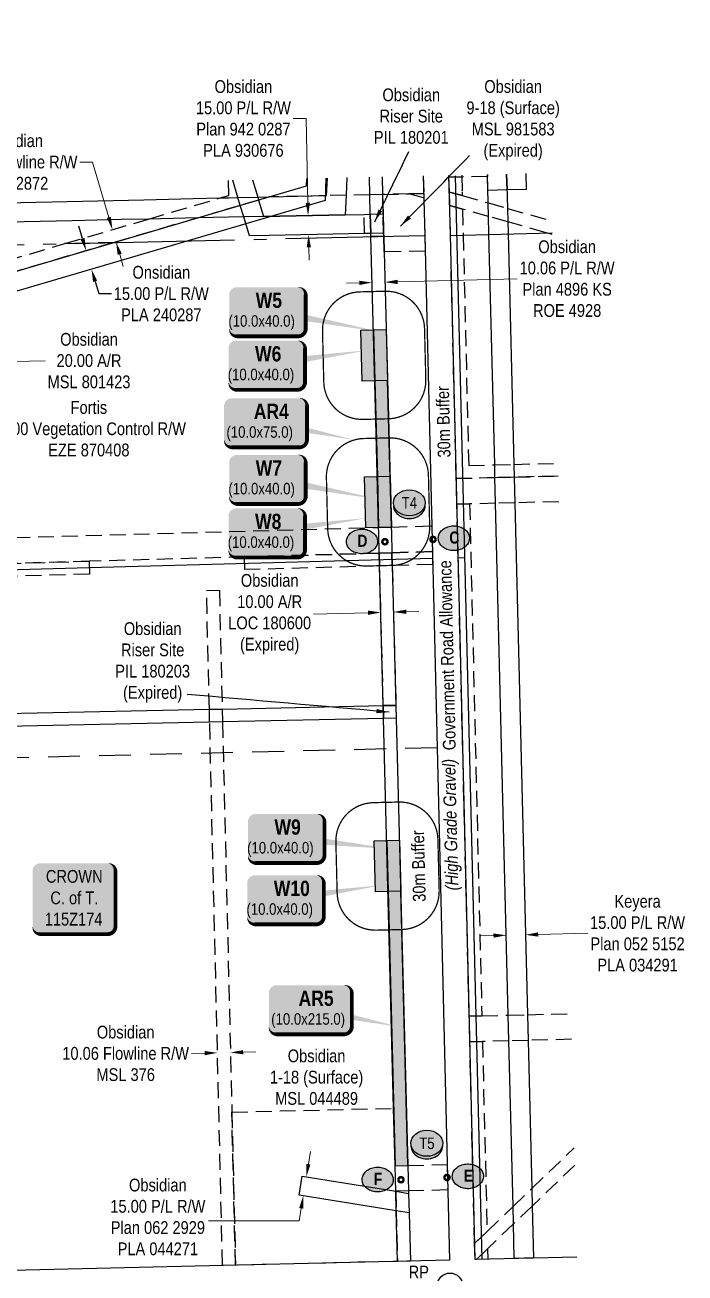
# Model space of a CAD drawing. Extents: x 612833 to 618292, y 5897289 to 5901614.
# Drawn here: x 613579 to 614097, y 5898271 to 5899249 of the extents above; entities that cross this region are included whole.
import ezdxf
from ezdxf.enums import TextEntityAlignment as Align

# ---------------------------------------------------------------- set-up
doc = ezdxf.new("R2010")
doc.units = 0
doc.header["$LTSCALE"] = 5
doc.header["$PDSIZE"] = 0.5
for name, pattern in [('foc-ACCESSROAD', [3.75, 2.5, -1.25]), ('foc-EZE', [3.75, 2.5, -1.25]), ('foc-FLOWLINE', [3.75, 2.5, -1.25]), ('foc-LSD', [8, 5, -3]), ('foc-QUARTERLINE', [33, 25, -3, 2, -3])]:
    doc.linetypes.add(name, pattern=pattern)
doc.layers.get('Defpoints').update_dxf_attribs({"color": 9})
for name, color, linetype in [('35', 37, 'Continuous'), ('AS-OWNER', 7, 'Continuous'), ('AS-POWER', 104, 'foc-POWER'), ('C-AR', 13, 'foc-ACCESSROAD'), ('C-EZE', 13, 'foc-FLOWLINE'), ('C-FLOWLINE', 13, 'foc-FLOWLINE'), ('C-RW', 13, 'Continuous'), ('C-WS', 13, 'foc-ACCESSROAD'), ('CG-NOTES', 7, 'Continuous'), ('F-EZE', 190, 'foc-FLOWLINE'), ('F-RW', 190, 'Continuous'), ('L-ROAD-T', 7, 'Continuous'), ('L-SEC', 7, 'Continuous'), ('L-SECQ', 8, 'foc-QUARTERLINE'), ('L-SECTION-LSD', 7, 'foc-LSD'), ('P-BUFFER OUTLINE 30m', 40, 'foc-EZE'), ('P-BUFFER-T', 40, 'Continuous'), ('P-CROSSINGS', 250, 'Continuous'), ('P-TEMP-BLOCKS', 250, 'Continuous'), ('P-TEMP-H', 41, 'Continuous'), ('P-TEMP_WORKSPACE', 46, 'Continuous'), ('P-WORKAREA', 113, 'Continuous'), ('P-WORKAREA-H', 111, 'Continuous')]:
    doc.layers.add(name, color=color, linetype=linetype)
for name, color, linetype, lineweight in [('C-AR-T', 13, 'Continuous', 9), ('C-RW-T', 13, 'Continuous', 9), ('C-WS-T', 13, 'Continuous', 9), ('F-EZE-T', 190, 'Continuous', 9), ('F-RW-T', 190, 'Continuous', 9), ('T-TEXT', 48, 'Continuous', 18)]:
    doc.layers.add(name, color=color, linetype=linetype, lineweight=lineweight)
doc.styles.add('80', font='ARIALN.TTF', dxfattribs={"height": 10})
doc.styles.add('80CG', font='ARIALN.TTF', dxfattribs={"height": 10})
doc.styles.add('80L', font='ARIALN.TTF', dxfattribs={"height": 10})
doc.styles.add('80LS', font='ARIALNI.TTF', dxfattribs={"height": 10})
doc.styles.add('BOLD', font='ARIALNB.TTF')
doc.styles.add('foc-LtypeFont', font='ARIALN.TTF', dxfattribs={"height": 7.35})
doc.linetypes.add('foc-POWER', pattern='A,6,-1,["P",foc-LtypeFont,S=0.2,R=0,X=-0.625,Y=-0.75],-1.24,4', length=12.24)
doc.dimstyles.new('Compass 5 000', dxfattribs={"dimscale": 5, "dimtxt": 9, "dimasz": 2, "dimexe": 0.2, "dimexo": 0.0625, "dimgap": 0.5, "dimtad": 0, "dimtih": 1, "dimtoh": 1, "dimzin": 0, "dimdsep": 46, "dimtxsty": '80CG', "dimcen": 0.1, "dimse1": 1, "dimse2": 1, "dimclrd": 256, "dimclrt": 256, "dimaunit": 1, "dimadec": 4, "dimazin": 0, "dimtfac": 0.06, "dimtofl": 0, "dimtmove": 0, "dimatfit": 1, "dimfxl": 0.2, "dimtolj": 1, "dimtzin": 0, "dimlwd": -1, "dimarcsym": 0})

# ---------------------------------------------------------------- blocks, each defined once
blk = doc.blocks.new('*D425')
at = {"layer": 'C-AR-T', "transparency": 16777216}
for p, q in [((613848.07, 5898788.45), (613805.21, 5898787.32)), ((613877.95, 5898789.25), (613887.95, 5898789.51))]:
    blk.add_line(p, q, dxfattribs=at)
for points in [[(613848.03, 5898790.12), (613848.12, 5898786.79), (613858.07, 5898788.72)], [(613877.91, 5898790.91), (613877.99, 5898787.58), (613867.95, 5898788.98)]]:
    blk.add_solid(points, dxfattribs=at)
at = {"layer": 'Defpoints', "color": 0, "transparency": 16777216}
for p in [(613858.07, 5898788.72), (613858.55, 5898770.53), (613868.43, 5898770.79)]:
    blk.add_point(p, dxfattribs=at)
at = {"layer": 'C-AR-T', "transparency": 16777216, "insert": (613770.92, 5898787.32), "char_height": 10, "attachment_point": 5, "style": '80CG'}
blk.add_mtext('\\A1;Obsidian\\P10.00 A/R\\PLOC 180600\\P(Expired)', dxfattribs=at)
blk = doc.blocks.new('*D434')
at = {"layer": 'Defpoints', "color": 0, "transparency": 16777216}
for p in [(613956.37, 5898535.58), (613956.81, 5898517.9), (613971.83, 5898518.27)]:
    blk.add_point(p, dxfattribs=at)
at = {"layer": 'F-RW-T', "transparency": 16777216}
for p, q in [((613946.37, 5898535.33), (613936.38, 5898535.08)), ((613981.39, 5898536.2), (614020.22, 5898537.17))]:
    blk.add_line(p, q, dxfattribs=at)
for points in [[(613946.33, 5898537), (613946.42, 5898533.67), (613956.37, 5898535.58)], [(613981.34, 5898537.87), (613981.43, 5898534.54), (613971.39, 5898535.95)]]:
    blk.add_solid(points, dxfattribs=at)
at = {"layer": 'F-RW-T', "transparency": 16777216, "insert": (614059.31, 5898537.17), "char_height": 10, "attachment_point": 5, "style": '80CG'}
blk.add_mtext('\\A1;Keyera\\P15.00 P/L R/W\\PPlan 052 5152\\PPLA 034291', dxfattribs=at)
blk = doc.blocks.new('*D441')
at = {"layer": 'C-RW-T', "transparency": 16777216}
for p, q in [((613799.42, 5899175.91), (613789.42, 5899175.91)), ((613800.85, 5899109.83), (613799.42, 5899175.91)), ((613801.6, 5899074.84), (613801.82, 5899064.85))]:
    blk.add_line(p, q, dxfattribs=at)
for points in [[(613802.51, 5899109.87), (613799.18, 5899109.79), (613801.06, 5899099.83)], [(613803.27, 5899074.88), (613799.94, 5899074.81), (613801.39, 5899084.84)]]:
    blk.add_solid(points, dxfattribs=at)
at = {"layer": 'Defpoints', "color": 0, "transparency": 16777216}
for p in [(613784.68, 5899099.48), (613785, 5899084.49), (613801.39, 5899084.84)]:
    blk.add_point(p, dxfattribs=at)
at = {"layer": 'C-RW-T', "transparency": 16777216, "insert": (613750.33, 5899175.91), "char_height": 10, "attachment_point": 5, "style": '80CG'}
blk.add_mtext('\\A1;Obsidian\\P15.00 P/L R/W\\PPlan 942 0287 \\PPLA 930676', dxfattribs=at)
blk = doc.blocks.new('*D459')
at = {"layer": 'C-WS-T', "transparency": 16777216}
for p, q in [((613720, 5898443.2), (613709.51, 5898442.95)), ((613750.12, 5898443.91), (613760.12, 5898444.15))]:
    blk.add_line(p, q, dxfattribs=at)
for points in [[(613719.96, 5898444.86), (613720.04, 5898441.53), (613729.99, 5898443.43)], [(613750.08, 5898445.58), (613750.16, 5898442.25), (613740.12, 5898443.67)]]:
    blk.add_solid(points, dxfattribs=at)
at = {"layer": 'Defpoints', "color": 0, "transparency": 16777216}
for p in [(613727.05, 5898567.97), (613737.17, 5898568.21), (613729.99, 5898443.43)]:
    blk.add_point(p, dxfattribs=at)
at = {"layer": 'C-WS-T', "transparency": 16777216, "insert": (613658.02, 5898442.95), "char_height": 10, "attachment_point": 5, "style": '80CG'}
blk.add_mtext('\\A1;Obsidian\\P10.06 Flowline R/W\\PMSL 376', dxfattribs=at)
blk = doc.blocks.new('*D462')
at = {"layer": 'C-WS-T', "transparency": 16777216}
for p, q in [((613632.1, 5899141.78), (613622.1, 5899141.78)), ((613644.85, 5899098.41), (613632.1, 5899141.78)), ((613653.33, 5899069.57), (613656.15, 5899059.97))]:
    blk.add_line(p, q, dxfattribs=at)
for points in [[(613646.45, 5899098.88), (613643.25, 5899097.94), (613647.67, 5899088.82)], [(613654.93, 5899070.04), (613651.73, 5899069.1), (613650.51, 5899079.16)]]:
    blk.add_solid(points, dxfattribs=at)
at = {"layer": 'Defpoints', "color": 0, "transparency": 16777216}
for p in [(613647.67, 5899088.82), (613248.07, 5898971.32), (613250.91, 5898961.66)]:
    blk.add_point(p, dxfattribs=at)
at = {"layer": 'C-WS-T', "transparency": 16777216, "insert": (613570.61, 5899141.78), "char_height": 10, "attachment_point": 5, "style": '80CG'}
blk.add_mtext('\\A1;Obsidian\\P10.06 Flowline R/W\\PROE 2872', dxfattribs=at)
blk = doc.blocks.new('*D463')
at = {"layer": 'Defpoints', "color": 0, "transparency": 16777216}
for p in [(613521.3, 5898930.29), (613531.26, 5898932.23), (613531.3, 5898930.51)]:
    blk.add_point(p, dxfattribs=at)
at = {"layer": 'F-EZE-T', "transparency": 16777216}
for p, q in [((613511.26, 5898931.8), (613501.26, 5898931.59)), ((613541.26, 5898932.45), (613551.26, 5898932.66))]:
    blk.add_line(p, q, dxfattribs=at)
for points in [[(613511.23, 5898933.47), (613511.3, 5898930.14), (613521.26, 5898932.02)], [(613541.23, 5898934.11), (613541.3, 5898930.78), (613531.26, 5898932.23)]]:
    blk.add_solid(points, dxfattribs=at)
at = {"layer": 'F-EZE-T', "transparency": 16777216, "insert": (613629.19, 5898932.66), "char_height": 10, "attachment_point": 5, "style": '80CG'}
blk.add_mtext('\\A1;Fortis\\P10.00 Vegetation Control R/W\\PEZE 870408', dxfattribs=at)
blk = doc.blocks.new('*D464')
at = {"layer": 'C-WS-T', "transparency": 16777216}
for p, q in [((613530.13, 5898984.69), (613595.02, 5898986.08)), ((613490.01, 5898983.83), (613480.01, 5898983.61))]:
    blk.add_line(p, q, dxfattribs=at)
for points in [[(613489.97, 5898985.49), (613490.05, 5898982.16), (613500.01, 5898984.04)], [(613530.1, 5898986.35), (613530.17, 5898983.02), (613520.14, 5898984.47)]]:
    blk.add_solid(points, dxfattribs=at)
at = {"layer": 'Defpoints', "color": 0, "transparency": 16777216}
for p in [(613499.75, 5898996.13), (613519.88, 5898996.56), (613520.14, 5898984.47)]:
    blk.add_point(p, dxfattribs=at)
at = {"layer": 'C-WS-T', "transparency": 16777216, "insert": (613629.3, 5898986.08), "char_height": 10, "attachment_point": 5, "style": '80CG'}
blk.add_mtext('\\A1;Obsidian\\P20.00 A/R\\PMSL 801423', dxfattribs=at)
blk = doc.blocks.new('*D466')
at = {"layer": 'C-RW-T', "transparency": 16777216}
for p, q in [((613841.22, 5899047.07), (613831.22, 5899046.81)), ((613871.16, 5899047.86), (613965.01, 5899050.35))]:
    blk.add_line(p, q, dxfattribs=at)
for points in [[(613841.18, 5899048.74), (613841.26, 5899045.4), (613851.22, 5899047.34)], [(613871.11, 5899049.53), (613871.2, 5899046.2), (613861.16, 5899047.6)]]:
    blk.add_solid(points, dxfattribs=at)
at = {"layer": 'Defpoints', "color": 0, "transparency": 16777216}
for p in [(613851.22, 5899047.34), (613855.16, 5898898.6), (613865.1, 5898898.86)]:
    blk.add_point(p, dxfattribs=at)
at = {"layer": 'C-RW-T', "transparency": 16777216, "insert": (614004.1, 5899050.35), "char_height": 10, "attachment_point": 5, "style": '80CG'}
blk.add_mtext('\\A1;Obsidian\\P10.06 P/L R/W\\PPlan 4896 KS\\PROE 4928', dxfattribs=at)
blk = doc.blocks.new('*U495')
h = blk.add_hatch(color=111)
edge = h.paths.add_edge_path()
edge.add_line((-26.5, -20), (26.5, -20))
edge.add_arc((26.5, -14), 6, 270, 360)
edge.add_line((32.5, -14), (32.5, 12.5))
edge.add_arc((26.5, 12.5), 6, 0, 90)
edge.add_line((26.5, 18.5), (-26.5, 18.5))
edge.add_arc((-26.5, 12.5), 6, 90, 180)
edge.add_line((-32.5, 12.5), (-32.5, -14))
edge.add_arc((-26.5, -14), 6, 180, 270)
at = {"color": 250, "flags": 128}
blk.add_lwpolyline([(-26.5, -20, 3, 3, 0), (26.5, -20, 3, 3, 0.414214), (32.5, -14, 3, 3, 0), (32.5, 12.5, 3, 0, 0.414214), (26.5, 18.5, 0, 0, 0), (-26.5, 18.5, 0, 0, 0.414214), (-32.5, 12.5, 0, 0, 0), (-32.5, -14, 0, 3, 0.414214)], format="xyseb", close=True, dxfattribs=at)
at = {"flags": 128}
blk.add_lwpolyline([(69.65, -14.17, 0, 7.5, 0), (0, 0, 0, 0, 0)], format="xyseb", dxfattribs=at)
at = {"color": 250}
for tag, p, height, style in [('TEMP_AREA_W1_001', (-9.21, 2.24), 12, 'BOLD'), ('ENTER_TEXT_001', (-30.66, -12.47), 9, '80')]:
    blk.add_attdef(tag, p, '', height=height, dxfattribs=dict(at, style=style))
blk = doc.blocks.new('*U503')
h = blk.add_hatch(color=191)
edge = h.paths.add_edge_path()
edge.add_line((-24, -20), (24, -20))
edge.add_arc((24, -14), 6, 270, 360)
edge.add_line((30, -14), (30, 12.5))
edge.add_arc((24, 12.5), 6, 0, 90)
edge.add_line((24, 18.5), (-24, 18.5))
edge.add_arc((-24, 12.5), 6, 90, 180)
edge.add_line((-30, 12.5), (-30, -14))
edge.add_arc((-24, -14), 6, 180, 270)
at = {"color": 250, "flags": 128}
blk.add_lwpolyline([(-24, -20, 3, 3, 0), (24, -20, 3, 3, 0.414214), (30, -14, 3, 3, 0), (30, 12.5, 3, 0, 0.414214), (24, 18.5, 0, 0, 0), (-24, 18.5, 0, 0, 0.414214), (-30, 12.5, 0, 0, 0), (-30, -14, 0, 3, 0.414214)], format="xyseb", close=True, dxfattribs=at)
at = {"flags": 128}
blk.add_lwpolyline([(78.5, 10.96, 0, 7.5, 0), (0, 0, 0, 0, 0)], format="xyseb", dxfattribs=at)
at = {"color": 250}
for tag, p, height, style in [('TEMP_AREA_W1_001', (-9.21, 2.24), 12, 'BOLD'), ('ENTER_TEXT_001', (-30.66, -12.47), 9, '80')]:
    blk.add_attdef(tag, p, '', height=height, dxfattribs=dict(at, style=style))
blk = doc.blocks.new('*U502')
h = blk.add_hatch(color=111)
edge = h.paths.add_edge_path()
edge.add_line((-24, -20), (24, -20))
edge.add_arc((24, -14), 6, 270, 360)
edge.add_line((30, -14), (30, 12.5))
edge.add_arc((24, 12.5), 6, 0, 90)
edge.add_line((24, 18.5), (-24, 18.5))
edge.add_arc((-24, 12.5), 6, 90, 180)
edge.add_line((-30, 12.5), (-30, -14))
edge.add_arc((-24, -14), 6, 180, 270)
at = {"color": 250, "flags": 128}
blk.add_lwpolyline([(-24, -20, 3, 3, 0), (24, -20, 3, 3, 0.414214), (30, -14, 3, 3, 0), (30, 12.5, 3, 0, 0.414214), (24, 18.5, 0, 0, 0), (-24, 18.5, 0, 0, 0.414214), (-30, 12.5, 0, 0, 0), (-30, -14, 0, 3, 0.414214)], format="xyseb", close=True, dxfattribs=at)
at = {"flags": 128}
blk.add_lwpolyline([(87.82, -16.42, 0, 7.5, 0), (0, 0, 0, 0, 0)], format="xyseb", dxfattribs=at)
at = {"color": 250}
for tag, p, height, style in [('TEMP_AREA_W1_001', (-9.21, 2.24), 12, 'BOLD'), ('ENTER_TEXT_001', (-30.66, -12.47), 9, '80')]:
    blk.add_attdef(tag, p, '', height=height, dxfattribs=dict(at, style=style))
blk = doc.blocks.new('*U500')
h = blk.add_hatch(color=191)
edge = h.paths.add_edge_path()
edge.add_line((-24, -20), (24, -20))
edge.add_arc((24, -14), 6, 270, 360)
edge.add_line((30, -14), (30, 12.5))
edge.add_arc((24, 12.5), 6, 0, 90)
edge.add_line((24, 18.5), (-24, 18.5))
edge.add_arc((-24, 12.5), 6, 90, 180)
edge.add_line((-30, 12.5), (-30, -14))
edge.add_arc((-24, -14), 6, 180, 270)
at = {"color": 250, "flags": 128}
blk.add_lwpolyline([(-24, -20, 3, 3, 0), (24, -20, 3, 3, 0.414214), (30, -14, 3, 3, 0), (30, 12.5, 3, 0, 0.414214), (24, 18.5, 0, 0, 0), (-24, 18.5, 0, 0, 0.414214), (-30, 12.5, 0, 0, 0), (-30, -14, 0, 3, 0.414214)], format="xyseb", close=True, dxfattribs=at)
at = {"flags": 128}
blk.add_lwpolyline([(75.53, 10.72, 0, 7.5, 0), (0, 0, 0, 0, 0)], format="xyseb", dxfattribs=at)
at = {"color": 250}
for tag, p, height, style in [('TEMP_AREA_W1_001', (-9.21, 2.24), 12, 'BOLD'), ('ENTER_TEXT_001', (-30.66, -12.47), 9, '80')]:
    blk.add_attdef(tag, p, '', height=height, dxfattribs=dict(at, style=style))
blk = doc.blocks.new('*U501')
h = blk.add_hatch(color=111)
edge = h.paths.add_edge_path()
edge.add_line((-24, -20), (24, -20))
edge.add_arc((24, -14), 6, 270, 360)
edge.add_line((30, -14), (30, 12.5))
edge.add_arc((24, 12.5), 6, 0, 90)
edge.add_line((24, 18.5), (-24, 18.5))
edge.add_arc((-24, 12.5), 6, 90, 180)
edge.add_line((-30, 12.5), (-30, -14))
edge.add_arc((-24, -14), 6, 180, 270)
at = {"color": 250, "flags": 128}
blk.add_lwpolyline([(-24, -20, 3, 3, 0), (24, -20, 3, 3, 0.414214), (30, -14, 3, 3, 0), (30, 12.5, 3, 0, 0.414214), (24, 18.5, 0, 0, 0), (-24, 18.5, 0, 0, 0.414214), (-30, 12.5, 0, 0, 0), (-30, -14, 0, 3, 0.414214)], format="xyseb", close=True, dxfattribs=at)
at = {"flags": 128}
blk.add_lwpolyline([(83.95, -9.15, 0, 7.5, 0), (0, 0, 0, 0, 0)], format="xyseb", dxfattribs=at)
at = {"color": 250}
for tag, p, height, style in [('TEMP_AREA_W1_001', (-9.21, 2.24), 12, 'BOLD'), ('ENTER_TEXT_001', (-30.66, -12.47), 9, '80')]:
    blk.add_attdef(tag, p, '', height=height, dxfattribs=dict(at, style=style))
blk = doc.blocks.new('RP')
at = {"layer": '35', "color": 3}
blk.add_circle((0, 0), 10, dxfattribs=at)
at = {"layer": '35', "color": 3, "style": '80'}
blk.add_attdef('RP_001', (-32.36, 5.75), '', height=10, dxfattribs=at)
blk = doc.blocks.new('Well_proximity')
h = blk.add_hatch(color=191)
h.dxf.hatch_style = 1
edge = h.paths.add_edge_path()
edge.add_ellipse((0, 0), major_axis=(-12.5, 0), ratio=0.816297, start_angle=0, end_angle=360)
h = blk.add_hatch(color=250)
h.dxf.hatch_style = 1
edge = h.paths.add_edge_path()
edge.add_ellipse((0, -2.05), major_axis=(-12.5, 0), ratio=0.816297, start_angle=0, end_angle=180)
edge.add_line((12.5, -2.05), (12.5, 0))
edge.add_ellipse((0, 0), major_axis=(-12.5, 0), ratio=0.816297, start_angle=0, end_angle=180, ccw=False)
edge.add_line((-12.5, 0), (-12.5, -2.05))
at = {"color": 250}
blk.add_ellipse((0, 0), major_axis=(-12.5, 0), ratio=0.816297, dxfattribs=at)
blk.add_ellipse((0, -2.05), major_axis=(-12.5, 0), ratio=0.816297, start_param=0, end_param=3.141593, dxfattribs=at)
at = {"color": 250, "style": '80L'}
blk.add_attdef('CROSSING', text='', height=9, dxfattribs=at).set_placement((0.09, 0.02), align=Align.MIDDLE_CENTER)
blk = doc.blocks.new('*U537')
h = blk.add_hatch(color=255)
edge = h.paths.add_edge_path()
edge.add_line((-26.5, -28.5), (26.5, -28.5))
edge.add_arc((26.5, -22.5), 6, 270, 360)
edge.add_line((32.5, -22.5), (32.5, 21))
edge.add_arc((26.5, 21), 6, 0, 90)
edge.add_line((26.5, 27), (-26.5, 27))
edge.add_arc((-26.5, 21), 6, 90, 180)
edge.add_line((-32.5, 21), (-32.5, -22.5))
edge.add_arc((-26.5, -22.5), 6, 180, 270)
at = {"color": 14, "flags": 128}
blk.add_lwpolyline([(-26.5, -28.5, 3, 3, 0), (26.5, -28.5, 3, 3, 0.414214), (32.5, -22.5, 3, 3, 0), (32.5, 21, 3, 0, 0.414214), (26.5, 27, 0, 0, 0), (-26.5, 27, 0, 0, 0.414214), (-32.5, 21, 0, 0, 0), (-32.5, -22.5, 0, 3, 0.414214)], format="xyseb", close=True, dxfattribs=at)
at = {"color": 14, "style": '80'}
blk.add_attdef('ENTER_TEXT_001', (-26.85, -4.92), '', height=10, dxfattribs=at)
blk = doc.blocks.new('*D547')
at = {"layer": 'C-RW', "transparency": 16777216}
for p, q in [((613624.19, 5899081.84), (613621.37, 5899091.44)), ((613634.07, 5899048.22), (613636.89, 5899038.63)), ((613636.89, 5899038.63), (613646.89, 5899038.63))]:
    blk.add_line(p, q, dxfattribs=at)
for points in [[(613625.79, 5899082.31), (613622.59, 5899081.37), (613627.01, 5899072.25)], [(613635.67, 5899048.69), (613632.47, 5899047.75), (613631.25, 5899057.82)]]:
    blk.add_solid(points, dxfattribs=at)
at = {"layer": 'Defpoints', "color": 0, "transparency": 16777216}
for p in [(613627.32, 5899072.34), (613631.25, 5899057.82), (613631.57, 5899057.91)]:
    blk.add_point(p, dxfattribs=at)
at = {"layer": 'C-RW', "transparency": 16777216, "insert": (613685.98, 5899038.63), "char_height": 10, "attachment_point": 5, "style": '80CG'}
blk.add_mtext('\\A1;Onsidian\\P15.00 P/L R/W\\PPLA 240287', dxfattribs=at)
blk = doc.blocks.new('AA')
at = {"const_width": 4}
blk.add_lwpolyline([(-1, 0, 1), (1, 0, 1)], format="xyb", close=True, dxfattribs=at)
blk.add_circle((0, 0), 2)
blk = doc.blocks.new('Route_Letters')
h = blk.add_hatch(color=255)
h.dxf.hatch_style = 1
edge = h.paths.add_edge_path()
edge.add_ellipse((-0.12, 0.46), major_axis=(-11.97, 0), ratio=0.789318, start_angle=0, end_angle=360)
at = {"color": 5}
blk.add_open_spline([(-12.34, 0.46), (-12.34, -0.25), (-12.24, -0.97), (-11.72, -2.79), (-11.14, -3.88), (-9.56, -5.81), (-8.54, -6.66), (-6.22, -8.02), (-4.9, -8.54), (-2.12, -9.17), (-0.66, -9.3), (2.22, -9.13), (3.64, -8.84), (6.27, -7.89), (7.48, -7.22), (9.54, -5.6), (10.38, -4.64), (11.6, -2.54), (11.97, -1.4), (12.18, 0.91), (12.02, 2.08), (11.2, 4.3), (10.54, 5.35), (8.8, 7.2), (7.72, 7.99), (5.29, 9.24), (3.93, 9.68), (1.11, 10.18), (-0.35, 10.23), (-3.22, 9.91), (-4.61, 9.55), (-7.16, 8.47), (-8.32, 7.75), (-10.24, 6.02), (-11, 5.02), (-12.05, 2.86), (-12.32, 1.7), (-12.34, 0.52), (-12.34, 0.49), (-12.34, 0.46)], degree=3, knots=[0, 0, 0, 0, 0.219529, 0.219529, 0.575727, 0.575727, 0.931924, 0.931924, 1.288121, 1.288121, 1.644318, 1.644318, 2.000515, 2.000515, 2.356712, 2.356712, 2.712909, 2.712909, 3.069107, 3.069107, 3.425304, 3.425304, 3.781501, 3.781501, 4.137698, 4.137698, 4.493895, 4.493895, 4.850092, 4.850092, 5.20629, 5.20629, 5.562487, 5.562487, 5.918684, 5.918684, 6.274881, 6.274881, 6.283185, 6.283185, 6.283185, 6.283185], dxfattribs=at)
at = {"color": 14, "style": 'BOLD'}
blk.add_attdef('A', text='', height=9.5, dxfattribs=at).set_placement((0.22, 0.98), align=Align.MIDDLE)

msp = doc.modelspace()

# ---------------------------------------------------------------- hatches: boundary and pattern name
at = {"layer": 'P-TEMP-H'}
h = msp.add_hatch(color=256, dxfattribs=at)
h.dxf.hatch_style = 1
h.paths.add_polyline_path([(613852.268, 5899010.267), (613853.257, 5898970.279), (613843.32, 5898970.033), (613842.331, 5899010.021)])
h = msp.add_hatch(color=256, dxfattribs=at)
h.dxf.hatch_style = 1
h.paths.add_polyline_path([(613855.314, 5898895.307), (613856.303, 5898855.319), (613846.366, 5898855.074), (613845.377, 5898895.061)])
h = msp.add_hatch(color=256, dxfattribs=at)
h.dxf.hatch_style = 1
h.paths.add_polyline_path([(613862.744, 5898609.82), (613863.733, 5898569.833), (613853.796, 5898569.587), (613852.807, 5898609.575)])
at = {"layer": 'P-WORKAREA-H'}
h = msp.add_hatch(color=256, dxfattribs=at)
h.dxf.hatch_style = 1
h.paths.add_polyline_path([(613862.325, 5899010.515), (613863.314, 5898970.528), (613853.257, 5898970.279), (613852.268, 5899010.267)])
h = msp.add_hatch(color=256, dxfattribs=at)
h.dxf.hatch_style = 1
h.paths.add_polyline_path([(613865.311, 5898895.554), (613863.254, 5898970.544), (613853.257, 5898970.279), (613855.314, 5898895.307)])
h = msp.add_hatch(color=256, dxfattribs=at)
h.dxf.hatch_style = 1
h.paths.add_polyline_path([(613865.371, 5898895.556), (613866.36, 5898855.568), (613856.303, 5898855.319), (613855.314, 5898895.307)])
h = msp.add_hatch(color=256, dxfattribs=at)
h.dxf.hatch_style = 1
h.paths.add_polyline_path([(613872.801, 5898610.069), (613873.79, 5898570.081), (613863.733, 5898569.833), (613862.744, 5898609.82)])
h = msp.add_hatch(color=256, dxfattribs=at)
h.dxf.hatch_style = 1
h.paths.add_polyline_path([(613879.226, 5898355.15), (613873.73, 5898570.088), (613863.733, 5898569.833), (613869.229, 5898354.903)])

# ---------------------------------------------------------------- linework, layer by layer
at = {"layer": 'AS-POWER', "flags": 128}
for points in [[(612995.328, 5898806.186), (613629.471, 5898823.83), (613898.549, 5898831.358)], [(613918.733, 5898831.584), (613923.854, 5898831.711)]]:
    msp.add_lwpolyline(points, dxfattribs=at)
at = {"layer": 'C-AR'}
for points in [[(613941.66, 5899132.063), (613941.697, 5899130.527), (613921.498, 5899130.053), (613911.495, 5899129.818), (613911.457, 5899131.379)], [(613997.517, 5898875.513), (613963.029, 5898874.651), (613948.034, 5898874.276), (613927.654, 5898873.766), (613917.652, 5898873.515), (613917.169, 5898893.641), (613947.537, 5898894.399), (613962.532, 5898894.773), (613997.034, 5898895.636)], [(614007.638, 5898454.033), (613973.436, 5898453.215), (613958.456, 5898452.858), (613937.701, 5898452.362), (613927.771, 5898452.124), (613927.287, 5898472.249), (613937.21, 5898472.486), (613957.958, 5898472.982), (613972.939, 5898473.34), (614007.155, 5898474.158)]]:
    msp.add_lwpolyline(points, dxfattribs=at)
for points in [[(613867.012, 5898825.471), (613869.864, 5898715.859), (613860.003, 5898715.649), (613857.101, 5898825.194), (613856.836, 5898835.195), (613866.752, 5898835.473), (613866.987, 5898826.425), (613867.012, 5898825.471)], [(613869.864, 5898715.859), (613870.125, 5898705.812), (613860.261, 5898705.602), (613860.003, 5898715.649), (613869.864, 5898715.859)]]:
    msp.add_lwpolyline(points, close=True, dxfattribs=at)
at = {"layer": 'C-EZE'}
for points in [[(613859.854, 5899101.113), (613860.233, 5899086.118), (613850.196, 5899085.896), (613845.236, 5899085.788), (613844.866, 5899100.762), (613849.817, 5899100.899), (613859.854, 5899101.113)], [(613741.28, 5898396.963), (613744.111, 5898276.943), (613733.943, 5898276.703), (613723.855, 5898702.704), (613723.618, 5898712.752), (613721.414, 5898805.82), (613731.477, 5898806.058), (613733.702, 5898712.967), (613733.941, 5898702.918), (613741.28, 5898396.963)]]:
    msp.add_lwpolyline(points, close=True, dxfattribs=at)
msp.add_lwpolyline([(614010.008, 5898355.317), (613976.644, 5898323.318), (613962.006, 5898309.281), (613941.672, 5898289.781), (613932.925, 5898281.409), (613931.87, 5898281.383), (613931.567, 5898294.028), (613941.34, 5898303.406), (613961.669, 5898322.901), (613976.307, 5898336.939), (614009.681, 5898368.948)], dxfattribs=at)
at = {"layer": 'C-FLOWLINE'}
msp.add_lwpolyline([(613891.686, 5899117.076), (613891.772, 5899113.514), (613891.406, 5899113.617), (613879.976, 5899116.824), (613891.686, 5899117.076)], close=True, dxfattribs=at)
msp.add_lwpolyline([(613992.486, 5899085.062), (613986.878, 5899086.645), (613957.59, 5899094.912), (613942.473, 5899099.179), (613922.103, 5899104.928), (613912.025, 5899107.772), (613911.772, 5899118.302), (613921.85, 5899115.458), (613942.212, 5899109.71), (613957.33, 5899105.444), (613992.233, 5899095.593)], dxfattribs=at)
at = {"layer": 'C-RW'}
for points in [[(613971.669, 5899132.743), (613971.977, 5899120.254), (613956.972, 5899119.892), (613956.663, 5899132.403)], [(613757.454, 5899127.891), (613761.549, 5899114.283), (613762.228, 5899112.012), (613766.08, 5899099.135), (613830.166, 5899100.316), (613844.866, 5899100.762), (613849.817, 5899100.899), (613850.196, 5899085.896), (613845.236, 5899085.788), (613770.544, 5899084.174), (613755.011, 5899083.846), (613750.538, 5899098.817), (613747.855, 5899107.785), (613746.007, 5899113.963), (613741.92, 5899127.539)], [(613859.111, 5899130.194), (613859.462, 5899116.385), (613859.854, 5899101.113), (613860.233, 5899086.118), (613860.297, 5899083.57), (613850.262, 5899083.34), (613850.196, 5899085.896), (613849.817, 5899100.899), (613849.426, 5899116.17), (613849.074, 5899129.966)]]:
    msp.add_lwpolyline(points, dxfattribs=at)
at = {"layer": 'C-RW', "flags": 128}
for points in [[(612993.323, 5898885.921), (613799.735, 5899123.04), (613799.946, 5899128.854)], [(613815.014, 5899129.195), (613814.377, 5899111.663), (612997.567, 5898871.487)]]:
    msp.add_lwpolyline(points, dxfattribs=at)
at = {"layer": 'C-RW'}
for points in [[(613880.214, 5898318.014), (613881.198, 5898280.17), (613871.147, 5898279.933), (613870.131, 5898319.642), (613869.741, 5898334.898), (613869.229, 5898354.903), (613868.077, 5898399.955), (613860.261, 5898705.602), (613860.003, 5898715.649), (613857.101, 5898825.194), (613856.836, 5898835.195), (613856.409, 5898851.314), (613856.303, 5898855.319), (613855.876, 5898871.438), (613850.262, 5899083.34), (613860.297, 5899083.57), (613860.616, 5899071.325), (613865.809, 5898871.715), (613866.229, 5898855.597), (613866.333, 5898851.591), (613866.752, 5898835.472), (613867.012, 5898825.471), (613879.248, 5898355.159), (613879.768, 5898335.155), (613879.817, 5898333.271), (613880.214, 5898318.014)], [(613860.003, 5898715.649), (613860.261, 5898705.602), (613733.941, 5898702.918), (613723.855, 5898702.704), (613098.021, 5898689.407), (613097.782, 5898699.459), (613723.618, 5898712.752), (613733.702, 5898712.967), (613860.003, 5898715.649)], [(613879.817, 5898333.271), (613880.214, 5898318.014), (613870.131, 5898319.642), (613794.113, 5898331.92), (613796.505, 5898346.727), (613869.741, 5898334.898), (613879.817, 5898333.271)]]:
    msp.add_lwpolyline(points, close=True, dxfattribs=at)
at = {"layer": 'C-RW-T'}
for p, q in [((613801.232, 5898356.092), (613802.827, 5898365.964)), ((613795.652, 5898321.542), (613794.058, 5898311.67)), ((613794.058, 5898311.67), (613722.305, 5898311.67))]:
    msp.add_line(p, q, dxfattribs=at)
for points in [[(613799.587, 5898356.358), (613802.878, 5898355.827), (613799.638, 5898346.22)], [(613794.007, 5898321.807), (613797.297, 5898321.276), (613797.246, 5898331.414)]]:
    msp.add_solid(points, dxfattribs=at)
at = {"layer": 'C-WS'}
for points in [[(613891.353, 5899130.924), (613891.686, 5899117.076), (613879.976, 5899116.824), (613859.462, 5899116.385), (613849.426, 5899116.17), (613830.842, 5899115.772), (613815.588, 5899115.446), (613770.616, 5899114.478), (613762.228, 5899112.012), (613747.855, 5899107.785), (613714.581, 5899098), (613649.053, 5899078.731), (613610.359, 5899077.846), (613675.919, 5899097.123), (613732.118, 5899113.648), (613738.844, 5899115.626), (613738.59, 5899127.464)], [(612993.075, 5898896.34), (613092.386, 5898925.541), (613498.701, 5899045.015), (613518.711, 5899050.898), (613528.656, 5899053.822), (613610.359, 5899077.846), (613649.053, 5899078.731), (613528.879, 5899043.396), (613518.934, 5899040.471), (613498.924, 5899034.588), (613092.635, 5898915.122), (612993.323, 5898885.921)], [(612994.627, 5898831.219), (613094.57, 5898834.014), (613502.979, 5898845.511), (613523.105, 5898846.002), (613533.107, 5898846.282), (613856.303, 5898855.319), (613866.229, 5898855.597), (613897.946, 5898856.485), (613898.429, 5898836.359), (613866.752, 5898835.472), (613856.836, 5898835.195), (613751.294, 5898832.242), (613629.352, 5898828.83), (613095.051, 5898813.889), (612995.107, 5898811.093)]]:
    msp.add_lwpolyline(points, dxfattribs=at)
for points in [[(613892.475, 5899084.308), (613892.769, 5899072.059), (613860.616, 5899071.325), (613860.297, 5899083.57), (613860.233, 5899086.118), (613859.854, 5899101.113), (613859.462, 5899116.385), (613879.976, 5899116.824), (613891.686, 5899117.076), (613891.772, 5899113.514), (613892.475, 5899084.308)], [(613868.077, 5898399.955), (613869.229, 5898354.903), (613879.248, 5898355.159), (613909.964, 5898355.943), (613910.445, 5898335.939), (613879.768, 5898335.155), (613869.741, 5898334.898), (613870.131, 5898319.642), (613871.147, 5898279.933), (613744.111, 5898276.943), (613741.28, 5898396.963), (613868.077, 5898399.955)]]:
    msp.add_lwpolyline(points, close=True, dxfattribs=at)
at = {"layer": 'F-EZE'}
for points in [[(613921.461, 5899131.606), (613921.775, 5899118.543), (613921.85, 5899115.458), (613911.772, 5899118.302), (613911.457, 5899131.379)], [(613997.034, 5898895.636), (613962.532, 5898894.773), (613947.537, 5898894.399), (613917.169, 5898893.641), (613912.578, 5899084.807), (613912.025, 5899107.772), (613922.103, 5899104.928), (613922.581, 5899085.054), (613926.931, 5898903.894), (613947.289, 5898904.402), (613962.285, 5898904.777), (613996.794, 5898905.64)], [(612995.107, 5898811.093), (613095.051, 5898813.889), (613629.352, 5898828.83), (613629.59, 5898818.831), (613095.289, 5898803.886), (612995.345, 5898801.091)]]:
    msp.add_lwpolyline(points, dxfattribs=at)
for points in [[(613937.21, 5898472.486), (613927.287, 5898472.249), (613917.652, 5898873.515), (613927.654, 5898873.766), (613937.21, 5898472.486)], [(613857.101, 5898825.194), (613751.531, 5898822.241), (613751.294, 5898832.242), (613856.836, 5898835.195), (613857.101, 5898825.194)], [(613898.669, 5898826.357), (613867.012, 5898825.471), (613866.752, 5898835.472), (613898.429, 5898836.359), (613898.669, 5898826.357)], [(613941.34, 5898303.406), (613931.567, 5898294.028), (613927.771, 5898452.124), (613937.701, 5898452.362), (613941.34, 5898303.406)], [(613941.872, 5898281.627), (613932.925, 5898281.409), (613941.672, 5898289.781), (613941.872, 5898281.627)]]:
    msp.add_lwpolyline(points, close=True, dxfattribs=at)
at = {"layer": 'F-RW'}
for points in [[(613956.662, 5899132.403), (613957.33, 5899105.444), (613957.59, 5899094.912), (613957.812, 5899085.926), (613962.285, 5898904.777), (613962.532, 5898894.773), (613963.029, 5898874.651), (613972.939, 5898473.34), (613973.436, 5898453.215), (613976.307, 5898336.939), (613976.644, 5898323.318), (613977.651, 5898282.501), (613970.441, 5898282.325), (613962.677, 5898282.135), (613962.006, 5898309.281), (613961.669, 5898322.901), (613958.456, 5898452.858), (613957.958, 5898472.982), (613948.034, 5898874.276), (613947.537, 5898894.399), (613947.289, 5898904.402), (613942.81, 5899085.555), (613942.473, 5899099.179), (613942.212, 5899109.71), (613941.658, 5899132.063)], [(613956.662, 5899132.403), (613956.969, 5899119.892), (613941.968, 5899119.53), (613941.697, 5899130.527), (613941.66, 5899132.063)], [(613088.278, 5899097.639), (613088.245, 5899099.037), (613497.343, 5899108.312), (613517.47, 5899108.775), (613527.473, 5899109.003), (613672.336, 5899112.291), (613710.999, 5899113.169), (613732.118, 5899113.648), (613738.881, 5899113.801), (613746.007, 5899113.963), (613761.549, 5899114.283), (613770.616, 5899114.478), (613815.588, 5899115.446), (613816.187, 5899129.222)], [(613831.446, 5899129.567), (613830.842, 5899115.772), (613830.166, 5899100.316), (613766.08, 5899099.135), (613750.538, 5899098.817), (613714.581, 5899098), (613675.919, 5899097.123), (613654.801, 5899096.644), (613616.139, 5899095.766), (613527.799, 5899093.762), (613518.468, 5899093.551), (613517.797, 5899093.535), (613497.67, 5899093.074), (613114.754, 5899084.393)]]:
    msp.add_lwpolyline(points, dxfattribs=at)
at = {"layer": 'L-SEC'}
for p, q in [((613891.353, 5899130.924), (613892.475, 5899084.308)), ((613912.578, 5899084.807), (613911.457, 5899131.379)), ((613892.475, 5899084.308), (613902.122, 5898682.599)), ((613922.224, 5898683.095), (613912.578, 5899084.807)), ((613902.122, 5898682.599), (613911.767, 5898280.89)), ((613931.87, 5898281.382), (613922.224, 5898683.095)), ((613911.767, 5898280.89), (613509.994, 5898271.457)), ((614011.736, 5898283.339), (613931.87, 5898281.382))]:
    msp.add_line(p, q, dxfattribs=at)
at = {"layer": 'L-SECQ'}
for p, q in [((613123.576, 5899066.888), (613892.078, 5899084.178)), ((613912.245, 5899084.178), (613992.457, 5899086.239))]:
    msp.add_line(p, q, dxfattribs=at)
at = {"layer": 'L-SECTION-LSD', "flags": 128}
msp.add_lwpolyline([(613902.122, 5898682.599), (613098.654, 5898663.448)], dxfattribs=at)
at = {"layer": 'P-BUFFER OUTLINE 30m', "const_width": 1}
for points in [[(613841.59, 5899040.012), (613861.584, 5899040.506, -0.4142136), (613892.316, 5899011.257), (613893.305, 5898971.269, -0.4142136), (613864.056, 5898940.537), (613844.062, 5898940.042, -0.4142136), (613813.329, 5898969.292), (613812.341, 5899009.279, -0.4142136)], [(613844.636, 5898925.052), (613864.629, 5898925.547, -0.4142136), (613895.362, 5898896.297), (613896.351, 5898856.31, -0.4142136), (613867.102, 5898825.577), (613847.108, 5898825.083, -0.4142136), (613816.375, 5898854.332), (613815.386, 5898894.32, -0.4142136)], [(613852.065, 5898639.565), (613872.059, 5898640.06, -0.4142136), (613902.792, 5898610.811), (613903.781, 5898570.823, -0.4142136), (613874.531, 5898540.09), (613854.538, 5898539.596, -0.4142136), (613823.805, 5898568.845), (613822.816, 5898608.833, -0.4142136)]]:
    msp.add_lwpolyline(points, format="xyb", close=True, dxfattribs=at)
at = {"layer": 'P-TEMP-H', "flags": 128}
for points in [[(613856.303, 5898855.319), (613853.257, 5898970.279)], [(613866.3, 5898855.584), (613863.254, 5898970.544)], [(613869.229, 5898354.903), (613863.733, 5898569.833)], [(613879.226, 5898355.158), (613873.73, 5898570.088)]]:
    msp.add_lwpolyline(points, dxfattribs=at)
at = {"layer": 'P-TEMP_WORKSPACE'}
for points in [[(613852.268, 5899010.267), (613853.257, 5898970.279), (613843.32, 5898970.033), (613842.331, 5899010.021)], [(613855.314, 5898895.307), (613856.303, 5898855.319), (613846.366, 5898855.074), (613845.377, 5898895.061)], [(613862.744, 5898609.82), (613863.733, 5898569.833), (613853.796, 5898569.587), (613852.807, 5898609.575)]]:
    msp.add_lwpolyline(points, close=True, dxfattribs=at)
at = {"layer": 'P-WORKAREA'}
for points in [[(613862.325, 5899010.515), (613863.314, 5898970.528), (613853.257, 5898970.279), (613852.268, 5899010.267)], [(613865.311, 5898895.554), (613863.254, 5898970.544), (613853.257, 5898970.279), (613855.314, 5898895.307)], [(613865.371, 5898895.556), (613866.36, 5898855.568), (613856.303, 5898855.319), (613855.314, 5898895.307)], [(613872.801, 5898610.069), (613873.79, 5898570.081), (613863.733, 5898569.833), (613862.744, 5898609.82)], [(613879.226, 5898355.15), (613873.73, 5898570.088), (613863.733, 5898569.833), (613869.229, 5898354.903)]]:
    msp.add_lwpolyline(points, close=True, dxfattribs=at)

# ---------------------------------------------------------------- block references
at = {"layer": '35', "color": 6}
msp.add_blockref('RP', (613912.25, 5898260.787), dxfattribs=at).add_auto_attribs({'RP_001': 'RP'})
at = {"layer": 'AS-OWNER', "color": 2}
ref = msp.add_blockref('*U537', (613617.549, 5898565.011), dxfattribs=dict(at, xscale=0.999634, yscale=0.999634, zscale=0.999634))
ref.add_attrib('ENTER_TEXT_001', 'CROWN', (613595.497, 5898576.779), dxfattribs={"layer": '0', "color": 14, "height": 9.9963, "style": '80'})
ref.add_attrib('ENTER_TEXT_002', 'C. of T.', (613598.992, 5898559.941), dxfattribs={"layer": '0', "color": 14, "height": 9.9963, "style": '80'})
ref.add_attrib('ENTER_TEXT_003', '115Z174', (613594.614, 5898543.239), dxfattribs={"layer": '0', "color": 14, "height": 9.9963, "style": '80'})
at = {"layer": 'CG-NOTES', "color": 2}
for p, values in [((613843.407, 5898843.891), {'A': 'D'}), ((613915.409, 5898846.405), {'A': 'C'}), ((613855.694, 5898343.624), {'A': 'F'}), ((613926.388, 5898346.138), {'A': 'E'})]:
    msp.add_blockref('Route_Letters', p, dxfattribs=at).add_auto_attribs(values)
for p in [(613898.949, 5898845.972), (613861.254, 5898844.147), (613873.855, 5898343.971), (613909.928, 5898345.704)]:
    msp.add_blockref('AA', p, dxfattribs=at)
at = {"layer": 'P-CROSSINGS', "color": 6, "xscale": 0.999634, "yscale": 0.999634, "zscale": 0.999634}
for p, values in [((613880.39, 5898874.634), {'CROSSING': 'T4'}), ((613894.093, 5898372.496), {'CROSSING': 'T5'})]:
    msp.add_blockref('Well_proximity', p, dxfattribs=at).add_auto_attribs(values)
at = {"layer": 'P-TEMP-BLOCKS', "xscale": 0.999634, "yscale": 0.999634, "zscale": 0.999634}
for name, p, values in [('*U502', (613769.192, 5899025.179), {'TEMP_AREA_W1_001': 'W5', 'ENTER_TEXT_001': '(10.0x40.0)'}), ('*U503', (613768.671, 5898983.222), {'TEMP_AREA_W1_001': 'W6', 'ENTER_TEXT_001': '(10.0x40.0)'}), ('*U495', (613767.681, 5898938.132), {'TEMP_AREA_W1_001': 'AR4', 'ENTER_TEXT_001': '(10.0x75.0)'}), ('*U502', (613769.192, 5898893.733), {'TEMP_AREA_W1_001': 'W7', 'ENTER_TEXT_001': '(10.0x40.0)'}), ('*U503', (613768.671, 5898851.776), {'TEMP_AREA_W1_001': 'W8', 'ENTER_TEXT_001': '(10.0x40.0)'}), ('*U501', (613783.897, 5898612.213), {'TEMP_AREA_W1_001': 'W9', 'ENTER_TEXT_001': '(10.0x40.0)'}), ('*U500', (613783.375, 5898564.136), {'TEMP_AREA_W1_001': 'W10', 'ENTER_TEXT_001': '(10.0x40.0)'}), ('*U495', (613802.794, 5898477.959), {'TEMP_AREA_W1_001': 'AR5', 'ENTER_TEXT_001': '(10.0x215.0)'})]:
    msp.add_blockref(name, p, dxfattribs=at).add_auto_attribs(values)

# ---------------------------------------------------------------- texts
at = {"layer": 'C-RW-T', "insert": (613679.181, 5898749.507), "char_height": 10, "width": 72.62387, "attachment_point": 5, "style": '80CG'}
msp.add_mtext('\\A1;Obsidian\\PRiser Site\\PPIL 180203\\P(Expired)', dxfattribs=at)
at = {"layer": 'C-WS-T', "char_height": 10, "attachment_point": 5, "style": '80CG'}
for s, insert in [('\\A1;Obsidian\\P9-18 (Surface)\\PMSL 981583\\P(Expired)', (613961.761, 5899174.529)), ('\\A1;Obsidian\\P1-18 (Surface)\\PMSL 044489', (613807.677, 5898424.31))]:
    msp.add_mtext(s, dxfattribs=dict(at, insert=insert))
at = {"layer": 'C-WS-T', "insert": (613881.898, 5899177.759), "char_height": 10, "width": 72.20327, "attachment_point": 5, "style": '80CG'}
msp.add_mtext('\\A1;Obsidian\\PRiser Site\\PPIL 180201', dxfattribs=at)
at = {"layer": 'L-ROAD-T', "style": '80L'}
msp.add_text('Government Road Allowance', height=10, rotation=91.375696, dxfattribs=at).set_placement((613910.026, 5898755.085), align=Align.MIDDLE_CENTER)
at = {"layer": 'T-TEXT', "style": '80LS'}
msp.add_text('(High Grade Gravel)', height=10, rotation=91.375696, dxfattribs=at).set_placement((613912.568, 5898622.315), align=Align.MIDDLE_CENTER)

# ---------------------------------------------------------------- dimensions: what is measured, and where the dimension line sits
at = {"layer": 'C-AR-T'}
dim = msp.add_linear_dim(base=(613858.068, 5898788.719), p1=(613868.435, 5898770.792), p2=(613858.55, 5898770.53), angle=181.517771, text='Obsidian\\P10.00 A/R\\PLOC 180600\\P(Expired)', dimstyle='Compass 5 000', dxfattribs=at)
dim.commit()
dim.dimension.update_dxf_attribs({"geometry": '*D425', "text_midpoint": (613770.922, 5898787.318), "dimtype": 161})
at = {"layer": 'C-RW'}
dim = msp.add_aligned_dim(p1=(613627.324, 5899072.342), p2=(613631.567, 5899057.909), distance=-0.329, text='Onsidian\\P15.00 P/L R/W\\PPLA 240287', dimstyle='Compass 5 000', dxfattribs=at)
dim.commit()
dim.dimension.update_dxf_attribs({"geometry": '*D547', "text_midpoint": (613685.98, 5899038.629)})
at = {"layer": 'C-RW-T'}
dim = msp.add_linear_dim(base=(613801.385, 5899084.841), p1=(613784.678, 5899099.477), p2=(613785.002, 5899084.487), angle=271.23762, text='Obsidian\\P15.00 P/L R/W\\PPlan 942 0287 \\PPLA 930676', dimstyle='Compass 5 000', dxfattribs=at)
dim.commit()
dim.dimension.update_dxf_attribs({"geometry": '*D441', "text_midpoint": (613750.332, 5899175.913), "dimtype": 161})
at = {"layer": 'C-WS-T'}
for base, p1, p2, angle, text, picture, middle in [((613647.673, 5899088.819), (613250.912, 5898961.662), (613248.072, 5898971.319), 106.38563, 'Obsidian\\P10.06 Flowline R/W\\PROE 2872', '*D462', (613570.606, 5899141.782)), ((613520.135, 5898984.473), (613499.749, 5898996.125), (613519.876, 5898996.557), 1.22851, 'Obsidian\\P20.00 A/R\\PMSL 801423', '*D464', (613629.304, 5898986.078)), ((613729.995, 5898443.435), (613737.172, 5898568.208), (613727.046, 5898567.968), 181.356532, 'Obsidian\\P10.06 Flowline R/W\\PMSL 376', '*D459', (613658.021, 5898442.95))]:
    dim = msp.add_linear_dim(base=base, p1=p1, p2=p2, angle=angle, text=text, dimstyle='Compass 5 000', dxfattribs=at)
    dim.commit()
    dim.dimension.update_dxf_attribs({"geometry": picture, "text_midpoint": middle, "dimtype": 161})
at = {"layer": 'F-EZE-T'}
dim = msp.add_aligned_dim(p1=(613521.297, 5898930.292), p2=(613531.301, 5898930.507), distance=1.725, text='Fortis\\P10.00 Vegetation Control R/W\\PEZE 870408', dimstyle='Compass 5 000', dxfattribs=at)
dim.commit()
dim.dimension.update_dxf_attribs({"geometry": '*D463', "text_midpoint": (613629.192, 5898932.66)})
at = {"layer": 'F-RW-T'}
dim = msp.add_linear_dim(base=(613956.371, 5898535.581), p1=(613971.829, 5898518.271), p2=(613956.811, 5898517.897), angle=181.425347, text='Keyera\\P15.00 P/L R/W\\PPlan 052 5152\\PPLA 034291', dimstyle='Compass 5 000', dxfattribs=at)
dim.commit()
dim.dimension.update_dxf_attribs({"geometry": '*D434', "text_midpoint": (614059.308, 5898537.169), "dimtype": 161})

# ---------------------------------------------------------------- leaders
at = {"layer": 'C-RW-T', "path_type": 1}
for points in [[(613853.221, 5899094.836), (613880.051, 5899150.071)], [(613873.499, 5899091.605), (613927.6, 5899146.841)], [(613864.658, 5898710.473), (613706.22, 5898724.452)]]:
    msp.add_leader(points, dimstyle='Compass 5 000', override={"dimgap": 0.5, "dimtad": 0}, dxfattribs=at)

# ---------------------------------------------------------------- next in the draw order: texts
at = {"layer": 'C-RW-T', "insert": (613683.268, 5898314.711), "char_height": 10, "attachment_point": 5, "style": '80CG', "bg_fill": 3, "box_fill_scale": 1.1, "bg_fill_color": 256, "bg_fill_true_color": 13158600, "bg_fill_transparency": 0}
msp.add_mtext('\\A1;Obsidian\\P15.00 P/L R/W\\PPlan 062 2929 \\PPLA 044271', dxfattribs=at)
at = {"layer": 'P-BUFFER-T', "char_height": 9.9963, "width": 56.27312, "attachment_point": 1, "rotation": 91.375678, "style": '80L', "bg_fill": 3, "box_fill_scale": 1.15, "bg_fill_color": 256, "bg_fill_true_color": 256, "bg_fill_transparency": 0}
for insert in [(613902.72, 5898910.015), (613883.271, 5898561.715)]:
    msp.add_mtext('30m Buffer', dxfattribs=dict(at, insert=insert))

# ---------------------------------------------------------------- next in the draw order: linework, layer by layer
at = {"layer": 'AS-POWER', "flags": 128}
msp.add_lwpolyline([(613937.399, 5898281.518), (613916.487, 5899130.982)], dxfattribs=at)

# ---------------------------------------------------------------- next in the draw order: dimensions: what is measured, and where the dimension line sits
at = {"layer": 'C-RW-T'}
dim = msp.add_linear_dim(base=(613851.216, 5899047.335), p1=(613865.103, 5898898.864), p2=(613855.157, 5898898.601), angle=181.517704, text='Obsidian\\P10.06 P/L R/W\\PPlan 4896 KS\\PROE 4928', dimstyle='Compass 5 000', dxfattribs=at)
dim.commit()
dim.dimension.update_dxf_attribs({"geometry": '*D466', "text_midpoint": (614004.097, 5899050.35), "dimtype": 161})

doc.saveas('drawing.dxf')
